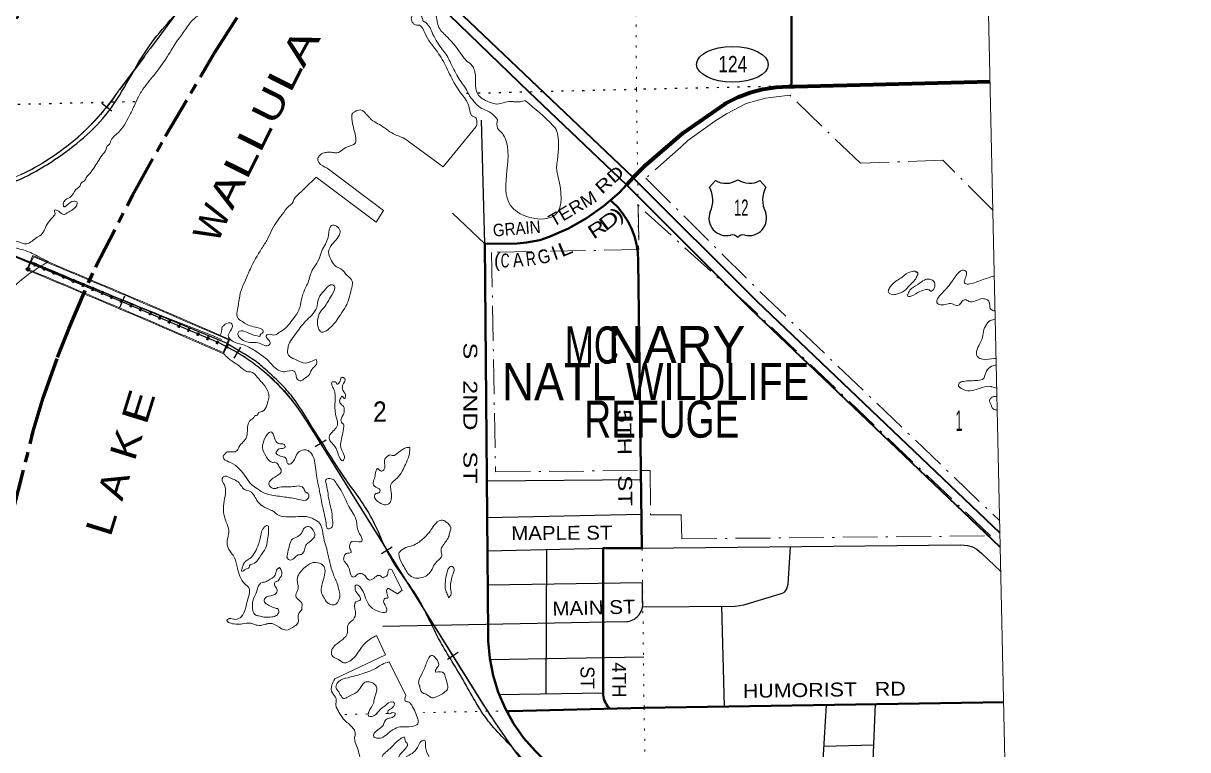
# Model space of a CAD drawing. Header units: feet. Extents: x 245918 to 509309, y -547785 to -360805.
# Drawn here: x 499267 to 509309, y -471909 to -465644 of the extents above; entities that cross this region are included whole.
import ezdxf
from ezdxf.enums import TextEntityAlignment as Align

# ---------------------------------------------------------------- set-up
doc = ezdxf.new("R2010")
doc.units = ezdxf.units.FT
doc.header["$LTSCALE"] = 60
doc.header["$PDMODE"] = 32
doc.header["$PDSIZE"] = 30
for name, pattern in [('DOT_DASHED', [7.7, 5, -1.2, 0.3, -1.2]), ('DOTTED', [1.5, 0.3, -1.2]), ('LONG_DASH_SHORT_DASH', [9.9, 6, -1.2, 1.5, -1.2]), ('LONG_DASHED', [7.5, 6, -1.5])]:
    doc.linetypes.add(name, pattern=pattern)
for name, color, linetype, lineweight in [('11', 7, 'LONG_DASH_SHORT_DASH', 60), ('16', 7, 'Continuous', 25), ('17', 7, 'Continuous', 25), ('20', 7, 'Continuous', 35), ('23', 7, 'Continuous', 70), ('26', 7, 'Continuous', 40), ('27', 7, 'Continuous', 13), ('29', 7, 'Continuous', 25), ('34', 7, 'Continuous', 25), ('39', 7, 'Continuous', 13), ('4', 7, 'Continuous', 13), ('44', 7, 'DOT_DASHED', 13), ('6', 7, 'DOTTED', 25), ('63', 7, 'Continuous', 25), ('7', 7, 'DOTTED', 13)]:
    doc.layers.add(name, color=color, linetype=linetype, lineweight=lineweight)
doc.layers.add('30', color=7, linetype='Continuous')
doc.layers.add('41', color=7, linetype='Continuous')

msp = doc.modelspace()

# ---------------------------------------------------------------- linework, layer by layer
at = {"layer": '11'}
msp.add_lwpolyline([(499181.09, -469848.45), (499353.09, -469161.1), (499437.73, -468873.11), (499562.78, -468524.28), (499659.27, -468279.43), (499889.39, -467746.49), (500210, -467128.5), (500494.78, -466618.29), (500916.97, -465897.84), (501117.31, -465584.25)], dxfattribs=at)
at = {"layer": '16'}
for p, q in [((505185.06, -467058.56), (505236.37, -466999.8)), ((505428.13, -466993.83), (505427.85, -466994.03)), ((505620.22, -466999.71), (505671.61, -467058.56))]:
    msp.add_line(p, q, dxfattribs=at)
for centre, radius, start, end in [((505327.45, -466842.14), 182.07, 239.97227, 303.45418), ((505529.23, -466842.64), 181.52, 236.33975, 300.08743), ((505529.22, -466842.14), 182.07, 236.54582, 236.59441), ((504992.08, -467169.19), 222.05, 332.97043, 29.75871), ((505864.58, -467169.19), 222.05, 150.24129, 207.02957), ((505331.27, -467324.09), 151.42, 159.09177, 283.81923), ((505525.39, -467324.09), 151.42, 256.18077, 20.90823)]:
    msp.add_arc(centre, radius, start, end, dxfattribs=at)
for centre, major_axis, start_param, end_param in [((505386.61, -467522.91), (-19.56, 51.67), 4.95877769, 6.28318531), ((505470.06, -467522.91), (19.56, 51.67), 0, 1.32637542)]:
    msp.add_ellipse(centre, major_axis=major_axis, ratio=0.929097, start_param=start_param, end_param=end_param, dxfattribs=at)
at = {"layer": '17'}
msp.add_ellipse((505382.71, -465997.91), major_axis=(-309.24, 1), ratio=0.500121, dxfattribs=at)
at = {"layer": '20'}
msp.add_line((507689.98, -470041.23), (505594.7, -468044.91), dxfattribs=at)
for points in [[(504525.62, -466974.53), (502823.51, -465352.82), (502455.64, -465017.99), (501044.48, -463669.86), (497985.18, -460747.22)], [(504467.99, -467037.03), (503628.76, -466237.44), (502771.9, -465407.24), (500997.07, -463716.25)], [(507692.62, -470161.2), (505534.56, -468104.98), (504467.99, -467037.03)], [(505594.7, -468044.91), (504527.34, -466976.17), (504525.62, -466974.53)]]:
    msp.add_lwpolyline(points, dxfattribs=at)
at = {"layer": '23'}
msp.add_line((504467.99, -467037.03), (504525.62, -466974.53), dxfattribs=at)
for points in [[(504525.62, -466974.53), (504626.69, -466874.17), (504957.05, -466589.51), (505315.35, -466340.94), (505326.49, -466334.45), (505428.45, -466282.75), (505535.27, -466242), (505645.76, -466212.63), (505758.71, -466194.98), (505866.54, -466189.55), (505872.89, -466189.23)], [(505872.89, -466189.23), (505916.54, -466188.2), (507604.27, -466147.37)]]:
    msp.add_lwpolyline(points, dxfattribs=at)
at = {"layer": '26'}
for points in [[(505872.89, -466189.23), (505891.48, -466166.87), (505885.47, -463823.85), (505891.8, -463748.78), (505905.95, -463674.78), (505927.75, -463602.66), (505956.97, -463533.22), (505993.29, -463467.21), (506036.31, -463405.37), (506085.56, -463348.35), (506140.49, -463296.8), (506200.52, -463251.27), (506203.7, -463249.13), (507522.42, -462429)], [(503435.97, -471576.77), (503421.78, -471551.19), (503362.92, -471412.61), (503318.88, -471268.65), (503290.12, -471120.87), (503276.96, -470970.89), (503276.14, -470906.9), (503247.15, -467545.2), (503526.26, -467542.24), (503605.35, -467534.74), (503720.67, -467513.47), (503802.06, -467485.62), (503967.67, -467414.24), (504124.9, -467325.94), (504272.05, -467221.69), (504407.49, -467102.63), (504467.99, -467037.03)], [(504601.96, -470170.01), (504569.96, -467691.37), (504566.57, -467619.99), (504555.73, -467549.35), (504537.57, -467480.23), (504512.29, -467413.4), (504480.16, -467349.57), (504441.53, -467289.44), (504396.82, -467233.69), (504346.54, -467182.91), (504332.42, -467170.43)], [(504266.84, -470808.4), (504266.86, -470172.05), (504601.96, -470170.01)], [(504324.99, -471553.14), (504317.54, -471546.04), (504305.79, -471532.8), (504295.49, -471518.4), (504286.74, -471503), (504279.66, -471486.78), (504274.31, -471469.9), (504270.75, -471452.55), (504269.03, -471434.93), (504269.15, -471417.23), (504266.93, -470832.32), (504266.84, -470809.54)], [(503435.97, -471576.77), (503459.06, -471576.19), (504620.74, -471546.91), (507722.09, -471499.96)], [(507823.39, -476102.15), (503679.97, -471919.76), (503581.17, -471806.15), (503494.8, -471682.85), (503435.97, -471576.77)]]:
    msp.add_lwpolyline(points, dxfattribs=at)
at = {"layer": '29'}
for p, q in [((503264.79, -469590.69), (504594.33, -469578.65)), ((503267.5, -469905.35), (504598.2, -469878.94)), ((503269.99, -470193.48), (504266.86, -470172.05)), ((503777.14, -471426.47), (503781.15, -470182.49)), ((503272.53, -470487.72), (504605.8, -470466.84)), ((505289.67, -470672.43), (505311.35, -471536.46)), ((502367.12, -470843.27), (504291.84, -470807.75)), ((503291.07, -471131.68), (504618.07, -471107.16)), ((503368.84, -471431.97), (504264.05, -471419.91)), ((506170.12, -471877.98), (506598.74, -471866.46))]:
    msp.add_line(p, q, dxfattribs=at)
for points in [[(502969.51, -467280.92), (503247.15, -467545.2), (503219.58, -466480.3)], [(504601.96, -470170.01), (507349.2, -470142.21), (507409.26, -470149.39), (507453.32, -470160.41), (507490.04, -470180.61), (507532.4, -470215.69), (507697.28, -470372.89)], [(504614.89, -470676.8), (505404.95, -470671.68), (505481.65, -470660.54), (505813.7, -470559.63), (505834.7, -470546.84), (505850.93, -470522.48), (505863.56, -470480.37), (505881.99, -470160)], [(504266.84, -470809.54), (504266.84, -470808.4), (504291.84, -470807.75), (504468.55, -470803.15), (504479.34, -470802.2), (504494.61, -470799.47), (504509.51, -470795.15), (504523.88, -470789.31), (504537.56, -470781.99), (504550.4, -470773.29), (504562.26, -470763.29), (504573.01, -470752.1), (504582.54, -470739.85), (504590.73, -470726.68), (504597.49, -470712.72), (504602.76, -470698.13), (504606.48, -470683.06), (504608.61, -470667.7), (504609.11, -470652.19), (504607.99, -470636.72), (504605.8, -470466.84)], [(506192.19, -471523.12), (506156.55, -472096.26), (506137.03, -472147.76), (506107, -472189.53), (504980.07, -473232.09)], [(506613.27, -471516.75), (506584.38, -472211.89), (506573.27, -472257.39), (506558.05, -472298), (506546.89, -472324.39), (506518.23, -472361.6), (506361.98, -472538.52)]]:
    msp.add_lwpolyline(points, dxfattribs=at)
at = {"layer": '34', "lineweight": 13}
for p, q in [((499297.14, -467769.93), (499349.3, -467647.57)), ((499307.55, -467765.89), (499353.87, -467657.23)), ((501036.99, -468374.6), (500990.7, -468483.22)), ((500994.85, -468493.88), (501047.72, -468369.84))]:
    msp.add_line(p, q, dxfattribs=at)
at = {"layer": '34'}
for p, q in [((500100.62, -468096.09), (500143.8, -467994.26)), ((501085.48, -468533.44), (501141.98, -468438.34)), ((501783.8, -469295.32), (501877.69, -469236.84)), ((502355.65, -470218.32), (502449.53, -470159.84)), ((502924.74, -471127.05), (503018.63, -471068.57))]:
    msp.add_line(p, q, dxfattribs=at)
at = {"layer": '34', "lineweight": 13}
for points in [[(505826.98, -459684.88), (505658.47, -459848.95), (502245.39, -463435.86), (501972.95, -463755.05), (501745.99, -464025.07), (501483.98, -464364.21), (501119.74, -464848.22), (500085.64, -466228.86)], [(493950.8, -465457.51), (496480.16, -466517.22), (500102.15, -468038.63), (500854.73, -468357.68)], [(501663.64, -469006.98), (501743.68, -469129.71), (503224.09, -471506.45)]]:
    msp.add_lwpolyline(points, dxfattribs=at)
at = {"layer": '34'}
for points in [[(501034.58, -468409.52), (499226.5, -467665.43), (494522.35, -465693.83)], [(496480.58, -466516.21), (500102.57, -468037.62), (500855.14, -468356.67), (500875.11, -468364.69), (500903.28, -468376.36), (500931.12, -468388.47), (500958.72, -468401.16), (500985.98, -468414.29), (501013.14, -468427.89), (501040.11, -468441.84), (501066.71, -468456.46), (501093.11, -468471.42), (501119.26, -468486.97), (501145.23, -468502.85), (501170.72, -468519.26), (501196.01, -468536.01), (501220.97, -468553.21), (501245.69, -468570.97), (501269.98, -468589.03), (501294.16, -468607.57), (501317.78, -468626.49), (501341.29, -468645.9), (501364.24, -468665.71), (501386.99, -468685.84), (501409.31, -468706.27), (501431.38, -468727.28), (501452.88, -468748.68), (501474.09, -468770.26), (501495.06, -468792.44), (501515.5, -468814.75), (501535.61, -468837.51), (501555.23, -468860.79), (501574.47, -468884.12), (501593.37, -468907.9), (501611.79, -468932.21), (501629.82, -468956.55), (501647.43, -468981.2), (501664.55, -469006.38), (501744.6, -469129.12), (503225.01, -471505.86), (503337.2, -471676.76), (503452.68, -471844.14), (503571.1, -472009.62)]]:
    msp.add_lwpolyline(points, dxfattribs=at)
at = {"layer": '34', "lineweight": 13}
for centre, radius, start, end in [((498360.94, -465069.39), 2078.21, 254.90109, 326.0882), ((455414.96, -573080.49), 114221.36, 66.45236, 67.37785), ((455414.96, -573080.49), 114213.36, 66.45647, 67.37432), ((455416.69, -573085.68), 114091.36, 66.45385, 67.3802), ((455416.69, -573085.68), 114099.36, 66.45783, 67.37661), ((500220.4, -469976.47), 1738.64, 33.89107, 68.60195), ((513027.39, -465150.88), 11683.23, 212.95573, 216.301)]:
    msp.add_arc(centre, radius, start, end, dxfattribs=at)
at = {"layer": '34', "linetype": 'DOTTED', "lineweight": 100}
msp.add_arc((455413.23, -573085.68), 114158.59, 66.44639, 67.3802, dxfattribs=at)
at = {"layer": '34', "lineweight": 13}
msp.add_ellipse((520930.1, -417145.18), major_axis=(10522.93, 53956.87), ratio=1, start_param=2.93048509, end_param=2.96277131, dxfattribs=at)
at = {"layer": '34'}
for points in [[(497832.19, -467100.07), (498102.7, -467176.09), (498409.7, -467176.09), (498596.37, -467165.25), (498945.9, -467089.24), (499162.96, -467020.4), (499537.21, -466820.1), (500002.84, -466403.6), (500354.86, -465837.83), (500722.26, -465404.64), (501081.97, -464905.16), (502061.36, -463691.08), (502803.94, -462878.94), (503651.17, -462007.26), (504639.67, -460981.94), (505319.35, -460309.91), (505751.05, -459865.09), (506069.71, -459552.01), (506426.17, -459301.42), (506889.04, -459041.49), (507432.65, -458691.75)], [(507838.91, -476523.09), (507637.09, -476361.2), (507355.32, -476138.55), (507041.73, -475859.51), (506727.98, -475612.58), (506442.39, -475351.79), (506114.86, -475050.57), (505817.35, -474765.61), (505555.79, -474515), (505041.31, -473889.4), (504778.17, -473552.48), (504528.83, -473263.82), (504293.61, -472959.19), (503998.35, -472626.07), (503779.21, -472315.52), (503548.26, -471962.76), (503276.91, -471661.9), (503060, -471307.22), (502849.12, -470950.56), (502652.41, -470571.92), (502439.29, -470259.4), (502262.56, -469894.94), (502037.51, -469562.27), (501858.34, -469284.09), (501722.98, -469070.44), (501603.52, -468887.01), (501499.79, -468765.89), (501354.02, -468628.45), (501252.1, -468545.49), (501146.08, -468480.56), (501030.18, -468412.34)]]:
    msp.add_spline(points, degree=3, dxfattribs=at)
msp.add_point((499307.55, -467765.89), dxfattribs=at)
at = {"layer": '39'}
for p, q in [((502824.23, -465562.26), (502838.66, -465644.14)), ((501793.5, -466972.66), (501610.82, -467146.89)), ((502421.92, -471151.39), (502566.75, -471440.88))]:
    msp.add_line(p, q, dxfattribs=at)
for points in [[(503178.62, -466516.1), (503172.96, -466534.27), (502886.92, -466882.92), (502585.7, -466660.16)], [(501888.21, -466892.55), (502372.73, -467258.15), (502310.53, -467359.67), (501793.5, -466972.66)], [(502445.32, -470358.02), (502534.98, -470532.79), (502493.45, -470563.69), (502412.31, -470517.15)], [(502314.01, -470924.36), (502389.44, -471091.3), (501954.23, -471298.47)]]:
    msp.add_lwpolyline(points, dxfattribs=at)
for points in [[(498623.4, -467336), (498621.12, -467322), (498633.04, -467315.75), (498711.31, -467318.22), (498826.19, -467346.05), (498860.55, -467359.41), (498950.61, -467349.61), (499026.84, -467350.12), (499051.65, -467387.74), (499075.95, -467399.3), (499120.1, -467400.44), (499126.35, -467412.35), (499116.72, -467432.6), (499093.17, -467459.14), (499095.72, -467487.18), (499136.4, -467516.47), (499142.5, -467520.36), (499226.9, -467528.73), (499257.22, -467540.17), (499297.44, -467545.39), (499386.6, -467489.47), (499410.43, -467476.97), (499472.67, -467377.44), (499531.41, -467304.07), (499541.08, -467285.82), (499536.64, -467263.84), (499536.52, -467257.82), (499558.58, -467257.4), (499609.37, -467290.5), (499623.44, -467292.23), (499641.29, -467281.84), (499651.2, -467275.63), (499724.33, -467220.03), (499730.11, -467207.88), (499731.77, -467189.79), (499703.46, -467178.31), (499636.07, -467219.76), (499618.14, -467226.13), (499614.01, -467220.19), (499642.88, -467157.44), (499668.74, -467146.9), (499721.55, -467077.66), (499757.01, -467044.85), (499764.64, -467024.65), (499794.28, -467002), (499815.67, -466967.47), (499827.43, -466953.2), (499876.41, -466894.06), (499946.45, -466782.35), (499981.52, -466729.5), (499989.06, -466705.28), (500012.73, -466684.75), (500020.36, -466664.54), (500087, -466584.99), (500180.54, -466444.73), (500222.97, -466357.63), (500259.53, -466278.68), (500313.99, -466191.34), (500421.68, -466056.83), (500532.79, -465892.14), (500538.62, -465882), (500662.13, -465701.16), (500739.8, -465605.22), (500814.78, -465541.55), (500863.38, -465462.35), (500881.07, -465443.95), (500904.15, -465393.35), (500927.78, -465370.82), (500956.36, -465294.02), (500991.4, -465239.17), (501118.89, -465067.02), (501203.14, -464969.46), (501371.66, -464734.43), (501424.87, -464645.74), (501482.52, -464561.48), (501526.87, -464499.4), (501580.08, -464450.62), (501717.27, -464262.44)], [(503355.11, -466474.98), (503325.55, -466438.98), (503268.62, -466399.98), (503205.84, -466369.12), (503167.04, -466333.77), (503115.62, -466268.59), (503088.57, -466218.97), (503014.16, -466106.09), (502947.42, -465975), (502920.33, -465923.38), (502870.88, -465856.14), (502792.06, -465723.29), (502728.1, -465632.27), (502713.88, -465622.52), (502711.67, -465612.53), (502701.06, -465582.65), (502670.51, -465559.18), (502636.31, -465553.83), (502628.49, -465564.02), (502613.23, -465604.44), (502628.05, -465644.27), (502650.38, -465657.87), (502682.53, -465661.25), (502732.07, -465732.5), (502827.12, -465875.06), (502907.94, -466007.88), (502981.02, -466154.89), (503065.68, -466279.6), (503071.86, -466287.5), (503092.53, -466319.19), (503118.12, -466396.92), (503141.16, -466446.62), (503167.42, -466456.14), (503177.96, -466482), (503178.62, -466516.1)], [(502838.66, -465644.14), (502851.39, -465679.99), (502925.26, -465764.8), (503052.7, -465922.78), (503081.52, -465960.33), (503128.41, -465999.53), (503153.22, -466037.15), (503161.79, -466065.07), (503168.11, -466183.3), (503185.56, -466255.17), (503226.45, -466294.49), (503262.93, -466313.83), (503305.38, -466331.05), (503367.74, -466339.85), (503441.57, -466320.35), (503491.7, -466319.37), (503503.77, -466321.14), (503597.84, -466311.26)], [(503597.89, -466313.26), (503836.74, -466527.22), (503861.43, -466558.84), (503874.2, -466596.7), (503869.23, -466855.57), (503865.88, -466889.74), (503881.72, -466981.7), (503857.71, -467293.11), (503493.7, -467244.11), (503421.62, -466633.68), (503398.81, -466596.02), (503357.77, -466548.68), (503355.11, -466474.85)], [(502585.7, -466660.16), (502526.85, -466625.21), (502476.34, -466606.15), (502352.42, -466526.34), (502297.67, -466495.32), (502240.54, -466446.29), (502173.28, -466391.45), (502125.43, -466406.43), (502105.65, -466420.86), (502100.58, -466469.11), (502107.49, -466515.11), (502133.87, -466632.95), (502130.68, -466675.14), (502047.21, -466714.9), (501993.82, -466754.06), (501951.83, -466760.91), (501913.62, -466755.64), (501899.58, -466755.92), (501861.57, -466760.68), (501819.97, -466787.58), (501806.53, -466817.94), (501817.1, -466845.81), (501888.21, -466892.55)], [(503356.35, -466476.46), (503356.36, -466476.49), (503356.33, -466476.46)], [(501610.74, -467147.69), (501593.02, -467183.22), (501586.16, -467198.11), (501571.47, -467209.72), (501512.57, -467275.08), (501411.22, -467425.52), (501372.68, -467506.52), (501322.12, -467587.76), (501225.23, -467762.18), (501177.27, -467873.46), (501140.89, -467962.45), (501133.58, -467998.69), (501113.76, -468113.43), (501113.01, -468177.64), (501131.52, -468201.34), (501151.81, -468212.98), (501161.99, -468220.8), (501269.16, -468264.83), (501336.03, -468299.63), (501330.32, -468315.79), (501310.59, -468332.22), (501310.74, -468340.24), (501284.68, -468340.76), (501191.78, -468308.48), (501131.44, -468299.64), (501117.79, -468319.97), (501128.4, -468349.85), (501177.23, -468385), (501235.65, -468397.89), (501289.83, -468398.83), (501350.49, -468423.72), (501358.54, -468425.56), (501382.57, -468423.08), (501396.05, -468394.73), (501365.15, -468353.21), (501362.87, -468339.22), (501374.67, -468326.95), (501428.96, -468333.91), (501468.71, -468315.07), (501504.37, -468292.3), (501596.65, -468190.18), (501643.36, -468117.05), (501656.56, -468074.66), (501678.79, -467979.94), (501709.5, -467909.12), (501717.2, -467892.92), (501755.15, -467781.84), (501774.53, -467747.35), (501817.28, -467676.3), (501841.97, -467605.61), (501895.91, -467492.21), (501912.24, -467403.62), (501924, -467389.34), (501999.08, -467434.01), (501997.51, -467456.1), (501917.45, -467568.02), (501900.35, -467616.49), (501925.9, -467692.22), (501960.92, -467739.68), (501989.27, -467753.16), (502042.33, -467800.26), (502046.46, -467806.19), (502079.14, -467835.64), (502106.06, -467879.24), (502102.64, -467909.4), (502070.94, -468032.4), (502049.87, -468082.96), (502001.19, -468158.14), (501958.29, -468221.18), (501893.38, -468286.64), (501867.63, -468303.2), (501837.63, -468307.8), (501817.11, -468284.13), (501804.34, -468246.28), (501807.25, -468190.05), (501841.9, -468115.14), (501851.72, -468104.92), (501916, -468007.36), (501952.58, -467928.4), (501950.22, -467910.39), (501933.94, -467898.68), (501874.5, -467935.96), (501825.5, -467995.1), (501812.02, -468023.46), (501797.39, -468095.96), (501754.53, -468161), (501701.41, -468214.19), (501613.34, -468326.26), (501572.34, -468383.24), (501555, -468419.69), (501547.76, -468459.95), (501545.95, -468470.02), (501562.9, -468515.82), (501625.72, -468548.69), (501700.45, -468575.3), (501746.33, -468562.36), (501792.09, -468543.4)], [(499485.16, -467698.76), (499403.97, -467659.64), (499282.54, -467603.86), (499163.49, -467568.09), (499155.4, -467564.24)], [(497844.24, -471159.68), (497852.01, -471172.67), (497892.54, -471193.93), (497891.47, -471242.1), (497910.77, -471305.91), (497935.38, -471333.51), (497977.76, -471346.71), (497997.69, -471340.31), (498027.29, -471315.65), (498080.8, -471282.49), (498147.25, -471192.92), (498201.86, -471113.61), (498265.24, -470969.94), (498295.83, -470893.11), (498377.25, -470749.08), (498385.04, -470736.88), (498475.04, -470518.47), (498542.86, -470396.77), (498571.36, -470315.96), (498605.93, -470134.75), (498606.56, -470064.53), (498596.34, -470054.69), (498578.29, -470055.05), (498570.51, -470067.25), (498541.03, -470097.91), (498453.55, -470137.75), (498425.55, -470142.31), (498387.18, -470129.03), (498348.27, -470087.66), (498301.01, -470030.43), (498292.44, -470002.52), (498297.72, -469964.29), (498299.61, -469958.24), (498316.94, -469921.79), (498373.95, -469862.49), (498441.3, -469819.04), (498475.39, -469818.36), (498507.66, -469827.76), (498570.87, -469880.67), (498593.95, -469932.38), (498584.94, -469984.71), (498601.1, -469990.41), (498624.33, -469947.82), (498651.23, -469887.12), (498663.42, -469792.6), (498669.01, -469770.42), (498677.55, -469591.71), (498700.75, -469444.81), (498690.57, -469437), (498684.63, -469441.12), (498672.72, -469447.38), (498627.27, -469584.68), (498617.82, -469614.96), (498605.64, -469607.17), (498602.81, -469565.1), (498627.54, -469496.41), (498625.62, -469398.15), (498612.76, -469356.28), (498591.86, -469312.56), (498527.15, -469285.75), (498519.05, -469281.9), (498488.62, -469264.44), (498488.23, -469244.39), (498501.95, -469228.07), (498551.99, -469223.07), (498603.54, -469191.97), (498619.14, -469169.59), (498643.05, -469161.1), (498649.76, -469197.08), (498636.09, -469215.4), (498620.16, -469221.73), (498602.66, -469250.16), (498605.26, -469280.2), (498637.02, -469263.53), (498654.84, -469251.14), (498671.38, -469276.89), (498672.52, -469335.05), (498692.61, -469336.65), (498698.59, -469334.53), (498743.89, -469291.51), (498784.7, -469224.51), (498862.38, -469094.59), (498887.12, -469025.9), (498969.76, -468841.73), (499013.95, -468742.56), (499041.83, -468629.67), (499043.17, -468595.54), (499054.35, -468551.19), (499068.9, -468372.36), (499090.88, -468265.61), (499077.52, -468197.68), (499077.36, -468189.65), (499058.25, -468135.86), (499092.98, -468064.97), (499112.01, -468012.44), (499139.25, -467969.78), (499484.52, -467698.42)], [(506970.25, -467783.57), (506920.17, -467786.56), (506844.88, -467834.18), (506759.83, -467896.03), (506738.36, -467926.55), (506726.92, -467956.86), (506741.34, -467976.64), (506781.6, -467983.88), (506813.53, -467975.22), (506855.31, -467958.35), (506912.41, -467903.07), (506976.98, -467819.55), (506978.47, -467793.44), (506972.41, -467791.56), (506962.31, -467787.74)], [(507641.23, -467822.03), (507521.38, -467863.01), (507417.68, -467893.14), (507395.58, -467891.56), (507383.35, -467881.77), (507383.08, -467867.74), (507395.47, -467783.24), (507379.24, -467773.53), (507329.59, -467798.58), (507270.95, -467877.97), (507182.69, -467980), (507157.2, -468010.59), (507146, -468052.94), (507178.47, -468072.36), (507276.56, -468062.41), (507316.97, -468077.66), (507322.98, -468077.54), (507340.91, -468071.17), (507364.39, -468040.62), (507390.22, -468028.08), (507422.61, -468043.49), (507540.48, -468019.11), (507574.72, -468026.46), (507597.17, -468046.08), (507606.32, -468104.07), (507636.78, -468123.53), (507647.7, -468126.88)], [(506892, -467987.72), (506913.27, -467947.18), (506980.46, -467895.71), (507039.9, -467858.43), (507073.84, -467849.74), (507091.96, -467853.4), (507120.38, -467870.89), (507129.15, -467908.83), (507119.67, -467937.1), (507105.87, -467949.42), (507091.91, -467953.7), (507079.65, -467941.91), (507053.54, -467940.41), (506999.72, -467957.52), (506922.26, -467997.16), (506896.2, -467997.67), (506889.91, -467983.75)], [(501792.09, -468543.4), (501798.45, -468561.34), (501779.27, -468605.84), (501763.46, -468618.19), (501734.44, -468672.92), (501681.14, -468716.1), (501669.3, -468726.37), (501633.02, -468717.05), (501609.67, -468651.31), (501603.53, -468645.41), (501521.37, -468649.03), (501479.1, -468641.84), (501379.1, -468553.55), (501275.27, -468475.35), (501173.92, -468421.17), (501093.21, -468396.69), (501050.16, -468368.23), (501036.18, -468351.67), (501062.87, -468280.93), (501070.35, -468252.7), (501066.02, -468236.73), (501051.83, -468229), (500996.08, -468250.15), (500980.43, -468270.52), (500971.42, -468322.85), (500960.83, -468331.67)], [(507649.56, -468196.95), (507606.35, -468208.38), (507565.14, -468255.34), (507551.69, -468285.69), (507538.95, -468352.14), (507508.28, -468424.96), (507487.51, -468491.56), (507498.12, -468521.45), (507538.61, -468540.71), (507642.84, -468536.65), (507656.81, -468536.1)], [(500995.48, -468495.55), (501064.23, -468555.73), (501125.2, -468596.66), (501204.45, -468649.26), (501232.61, -468652.72), (501251.31, -468660.64), (501297.88, -468711.63), (501335.57, -468753.76), (501380.57, -468834.36), (501385.36, -468874.39), (501377.82, -468898.6), (501376, -468908.67), (501366.57, -468938.94), (501327.49, -468991.88), (501291.71, -469008.63), (501289.9, -469018.69), (501262.07, -469031.27), (501254.32, -469045.46), (501230.62, -469063.98), (501201.79, -469128.75), (501198.64, -469172.94), (501193.37, -469211.16), (501126.89, -469298.72), (501103.53, -469335.3), (501009.61, -469353.19), (501005.75, -469361.29), (500993.88, -469369.55), (500990.19, -469385.67), (500996.48, -469399.59), (501053.28, -469432.57), (501188.16, -469560.31), (501237.57, -469625.53), (501286.36, -469658.68), (501353.35, -469699.48), (501395.69, -469710.68), (501522.43, -469730.26), (501637.15, -469750.07), (501719.36, -469748.44), (501728.63, -469710.15), (501712.24, -469692.42), (501706.19, -469690.53), (501685.47, -469656.84), (501652.96, -469635.41), (501592.88, -469640.61), (501460.68, -469649.23), (501430.76, -469657.84), (501410.55, -469650.21), (501386.02, -469626.63), (501391.45, -469596.42), (501491.91, -469502.18), (501477.28, -469472.37), (501454.56, -469438.71), (501442.37, -469430.93), (501416.31, -469431.44), (501369.44, -469394.26), (501361.15, -469380.38), (501329.51, -469300.76), (501334.86, -469266.55), (501371.47, -469189.6), (501403.16, -469168.91), (501425.71, -469194.55), (501444.82, -469248.33), (501479.38, -469271.73), (501505.44, -469271.22), (501523.76, -469284.9), (501522.11, -469302.98), (501476.19, -469313.92), (501452.6, -469338.45)], [(507658.09, -468592.61), (507618.02, -468601.33), (507574.73, -468644.31), (507561.24, -468672.67), (507549.88, -468706.99), (507498.06, -468724.06), (507433.94, -468727.32), (507373.87, -468732.51), (507338.09, -468749.26), (507332.54, -468773.45), (507344.81, -468785.25), (507395.44, -468810.33), (507465.61, -468808.95), (507537.37, -468785.47), (507613.44, -468777.95), (507619.49, -468779.84), (507662.37, -468790.61)], [(501944.3, -468737), (501964.47, -468742.62), (501970.76, -468756.54), (501986.72, -468752.21), (502015.74, -468697.47), (502040.03, -468709.04), (502021.12, -468767.58), (502023.95, -468809.65), (502045.09, -468865.41), (502037.34, -468879.6), (502012.89, -468860.02), (502009.04, -468868.12), (501999.33, -468884.36), (501997.95, -468916.48), (502028.69, -468949.98), (502033.6, -468996.02), (502031.79, -469006.09), (502006.86, -469064.75), (502011.3, -469086.73), (502027.66, -469102.45), (502030.02, -469120.46), (502004.73, -469263.39), (502003.03, -469279.48), (502034.96, -469373.13), (502037.31, -469391.13), (502023.78, -469417.48), (501982.55, -469360.12), (501957.27, -469298.42), (501930.59, -469266.86), (501907.86, -469233.2), (501905.42, -469211.18), (501914.97, -469186.92), (501940.54, -469160.35), (501948.4, -469152.16), (501975.65, -469109.5), (501966.3, -469041.48), (501954.15, -468933.39), (501954.12, -468829.08), (501945.59, -468803.17), (501928.81, -468765.39), (501930.27, -468737.27), (501944.3, -468737)], [(507664.01, -468862.33), (507623.22, -468868.04), (507599.75, -468898.59), (507608.23, -468922.49), (507631.23, -468970.19), (507666.56, -468979.18)], [(501452.6, -469338.45), (501446.67, -469342.58), (501473.31, -469372.15), (501519.74, -469387.28), (501534.05, -469401.05), (501538.41, -469419.01), (501540.62, -469429), (501555, -469446.77), (501592.71, -469425.96), (501635.33, -469348.9), (501661.04, -469330.34), (501713.09, -469325.3), (501749.73, -469352.66), (501788.61, -469494.33), (501822.28, -469678.21), (501849.08, -469818.11), (501877.89, -469957.96), (501894.83, -470003.77), (501922.75, -469995.19), (501930.97, -469902.75), (501930.81, -469894.73), (501904.05, -469756.85), (501875, -469604.96), (501872.65, -469586.95), (501882.48, -469576.73), (501938.66, -469577.63), (501969.52, -469617.14), (502008.75, -469674.55), (502075.61, -469811.64), (502140.23, -469936.75), (502160.23, -470036.65), (502185.11, -470078.3), (502187.75, -470110.34), (502111.56, -470111.83), (502091.67, -470120.26), (502089.78, -470126.31), (502080.38, -470158.59), (502093.39, -470208.48), (502075.43, -470212.84), (502051.44, -470217.33), (502033.9, -470243.76), (502030.44, -470271.9), (502061.35, -470313.42), (502115.59, -470420.68), (502141.33, -470404.13), (502155.14, -470391.81), (502171.14, -470389.5), (502209.51, -470402.79), (502246.42, -470444.18), (502254.48, -470446.03), (502341.99, -470408.2), (502370.42, -470425.69), (502386.3, -470417.36), (502400.26, -470413.07), (502419.17, -470354.52), (502447.32, -470357.98)], [(502601.27, -469305.81), (502592.61, -469376.19), (502561.95, -469449.02), (502535.01, -469507.72), (502490.04, -469566.78), (502450.6, -469601.66), (502436.99, -469623.98), (502437.89, -469670.11), (502441.19, -469736.24), (502429.94, -469776.58), (502406.24, -469795.11), (502360, -469789.99), (502325.49, -469768.61), (502294.48, -469721.07), (502306.12, -469700.79), (502332.06, -469694.26), (502343.77, -469677.97), (502343.67, -469671.96), (502294.83, -469636.82), (502285.99, -469594.86), (502295.55, -469570.6), (502304.6, -469520.28), (502323.94, -469483.78), (502340.3, -469499.51), (502352.48, -469507.3), (502376.34, -469496.8), (502382.76, -469414.43), (502408.11, -469377.82), (502433.99, -469367.28), (502460.17, -469372.78), (502485.96, -469358.23), (502491.9, -469354.1), (502551.27, -469312.82), (502579.14, -469302.23), (502597.22, -469303.88), (502603.28, -469305.77)], [(501023.67, -470791.22), (501043.48, -470778.8), (501095.77, -470785.79), (501147.43, -470760.7), (501202.68, -470611.17), (501219.24, -470534.62), (501212.78, -470512.67), (501178.03, -470479.26), (501134.6, -470411.91), (501113.18, -470342.13), (501089.39, -470254.32), (501060.47, -470210.77), (501027.25, -470153.24), (501029.89, -470082.98), (501038.7, -470020.62), (501017.2, -469946.83), (501012.95, -469934.87), (500997.86, -469881.01), (500995.98, -469784.75), (501000.9, -469626.18), (500981.92, -469578.41), (500997.45, -469552.03), (501025.56, -469553.48), (501074.11, -469574.6), (501118.73, -469599.8), (501186.31, -469670.67), (501212.49, -469676.18), (501282.3, -469759.06), (501333.45, -469810.21), (501408.34, -469844.84), (501416.44, -469848.69), (501455.15, -469880.03), (501533.78, -469900.55), (501668.12, -469897.9), (501748.56, -469908.35), (501785.04, -469927.7), (501811.45, -469945.23), (501842.51, -469994.76), (501851.59, -470048.75), (501888.57, -470196.47), (501938.48, -470390.06), (501978.53, -470489.58), (501993.83, -470553.47), (501998.26, -470575.45), (501981.24, -470627.94), (501951.75, -470658.6), (501945.74, -470658.72), (501917.62, -470657.27), (501870.73, -470618.07), (501856.14, -470590.28), (501841.6, -470564.48), (501838.57, -470512.39), (501855.22, -470439.84), (501869.8, -470365.34), (501865.29, -470339.35), (501848.77, -470315.6), (501790.2, -470294.69), (501758.16, -470297.33), (501720.45, -470318.13), (501643.75, -470395.87), (501630.38, -470430.23), (501630.97, -470460.31), (501633.17, -470470.29), (501636.23, -470524.4), (501617.16, -470574.92), (501621.56, -470594.9), (501672.86, -470654.06), (501669.4, -470682.22), (501667.75, -470700.31), (501642.31, -470732.9), (501637.87, -470813.23), (501606.37, -470843.94), (501530.81, -470877.52), (501494.48, -470866.2), (501413.38, -470821.66), (501367.3, -470824.58), (501359.32, -470826.74), (501311.4, -470837.71), (501265.13, -470830.6), (501228.8, -470819.27), (501156.7, -470824.71), (501044.19, -470814.89), (501029.99, -470807.14), (501023.67, -470791.22)], [(502504.69, -470214.43), (502511.45, -470252.41), (502549.06, -470329.9), (502612.9, -470414.9), (502639.2, -470426.42), (502743.15, -470408.33), (502784.43, -470365.39), (502813.45, -470310.66), (502858.67, -470263.63), (502876.16, -470235.2), (502869.36, -470195.21), (502878.72, -470160.92), (502935.18, -470073.56), (502946.43, -470033.21), (502953.75, -469996.97), (502914.63, -469945.58), (502896.35, -469933.9), (502890.3, -469932.01), (502870.21, -469930.41), (502810.88, -469973.7), (502777.7, -470020.49), (502726.67, -470077.66), (502649.61, -470137.36), (502524.31, -470191.97), (502504.69, -470214.43)], [(501380.93, -469981.79), (501381.94, -470033.92), (501373.14, -470096.29), (501364.17, -470150.62), (501321.51, -470225.69), (501290.29, -470270.43), (501246.88, -470307.39), (501219.05, -470319.98), (501219.21, -470328), (501185.59, -470352.73), (501151.86, -470371.45), (501159.01, -470327.18), (501198.09, -470274.25), (501219.88, -470259.78), (501295.69, -470135.92), (501299.5, -470125.81), (501325.53, -470021), (501356.82, -469980.26), (501370.79, -469975.97), (501380.93, -469981.79)], [(501540.64, -470251.46), (501568.28, -470126.54), (501579.8, -470100.24), (501633.39, -470071.09), (501672.71, -470030.2), (501690.13, -469997.76), (501727.98, -469984.99), (501775.04, -470032.21), (501781.56, -470058.15), (501768.12, -470088.5), (501718.78, -470129.6), (501701.16, -470152.01), (501687.99, -470196.4), (501662.47, -470224.99), (501636.49, -470229.51), (501606.89, -470254.17), (501600.99, -470260.3), (501559.07, -470271.15), (501540.64, -470251.46)], [(501476.12, -470336.98), (501496.95, -470376.69), (501489.68, -470414.94), (501472.15, -470441.37), (501466.32, -470451.52), (501440.46, -470462.05), (501435.07, -470494.25), (501453.66, -470521.98), (501448.35, -470558.19), (501436.55, -470570.45), (501364.76, -470591.93), (501345.22, -470618.39), (501347.55, -470634.4), (501382.18, -470661.79), (501450.93, -470690.53), (501458.99, -470692.38), (501469.61, -470722.27), (501452.11, -470750.69), (501410.24, -470763.55), (501342.07, -470764.89), (501297.77, -470755.73), (501271.55, -470748.23), (501243.56, -470650.48), (501252.77, -470608.18), (501285.36, -470531.31), (501290.98, -470511.13), (501326.21, -470466.31), (501358.21, -470461.67), (501378.03, -470449.24), (501439.32, -470403.91), (501450.53, -470361.55), (501454.42, -470355.47), (501476.12, -470336.98)], [(502933.41, -470599.17), (502926.97, -470577.22), (502910.15, -470537.44), (502905.27, -470493.4), (502928.71, -470358.53), (502936.41, -470342.34), (502958.2, -470327.86), (502982.77, -470353.46), (502973.49, -470391.75), (502960.32, -470436.15), (502951.9, -470518.56), (502953.03, -470576.71), (502933.41, -470599.17)], [(502412.31, -470517.15), (502398.68, -470537.47), (502409.99, -470603.45), (502385.93, -470603.92), (502380.08, -470612.06), (502374.45, -470632.23), (502401.81, -470697.9), (502392.3, -470724.15), (502368.24, -470724.63), (502279.3, -470690.28), (502244.52, -470654.85), (502213.03, -470583.25), (502175.49, -470509.77), (502142.98, -470488.35), (502131.04, -470492.6), (502129.19, -470500.65), (502129.77, -470530.73), (502169.04, -470590.14), (502175.53, -470614.08), (502135.82, -470634.93), (502131.41, -470717.25), (502110.73, -470787.88), (502067.48, -470832.85), (502062.76, -470899.15), (502021.79, -470958.12), (501960.54, -471005.47), (501929.24, -471046.21), (501923.77, -471074.4), (501936.38, -471104.24), (501995.19, -471137.18), (502005.38, -471145), (502041.78, -471160.34), (502069.7, -471151.76), (502117.15, -471116.73), (502216.93, -470988.39), (502313.97, -470924.29)], [(502566.75, -471440.88), (502561.67, -471489.12), (502593.99, -471500.52), (502616.55, -471526.15), (502669.03, -471645.47), (502673.58, -471673.47), (502556, -471711.89), (502513.89, -471712.72), (502456.18, -471735.92), (502424.53, -471758.61), (502371.18, -471799.78), (502313.19, -471808.95), (502288.9, -471797.39), (502323.82, -471736.52), (502365.33, -471705.61), (502369.22, -471699.52), (502400.25, -471644.74), (502448.13, -471631.76), (502465.94, -471619.38), (502473.48, -471595.16), (502453.33, -471589.54), (502417.39, -471598.27), (502411.26, -471592.37), (502414.87, -471572.24), (502452.46, -471545.43), (502465.71, -471505.05), (502445.51, -471497.42), (502393.89, -471524.51), (502334.67, -471573.82), (502271.45, -471623.21), (502243.23, -471615.74), (502244.68, -471587.63), (502246.57, -471581.57), (502287.23, -471506.55), (502290.81, -471484.42), (502310.47, -471361.67), (502271.76, -471330.33), (502229.49, -471323.14), (502213.53, -471327.46), (502182.16, -471364.19), (502143, -471413.1), (502067.55, -471452.7), (502037.75, -471467.33), (501980.28, -471400.26), (501963.61, -471368.49), (501969.2, -471346.32), (501998.61, -471311.64), (502040.4, -471294.77), (502048.38, -471292.6), (502188.06, -471255.75), (502319.33, -471199), (502360.96, -471174.11), (502421.92, -471150.59)], [(502821.59, -471241.28), (502893.97, -471249.88), (502906.74, -471287.75), (502928.32, -471365.55), (502924.74, -471387.69), (502912.99, -471401.96), (502821.78, -471455.92), (502789.82, -471462.56), (502759.3, -471441.1), (502694.37, -471402.25), (502685.57, -471362.31), (502677.11, -471340.41), (502682.42, -471304.2), (502718.99, -471225.24), (502759.21, -471128.16), (502788.7, -471097.5), (502800.77, -471099.26), (502823.22, -471118.88), (502848.6, -471186.58), (502842.74, -471194.72), (502823.25, -471223.19), (502821.55, -471239.27)], [(501954.23, -471298.47), (501927.17, -471351.16), (501932.51, -471419.26), (501965.61, -471470.76), (501962.7, -471526.98), (501973.31, -471556.87), (502049.65, -471665.69), (502117.15, -471732.56), (502129.92, -471770.43), (502124.57, -471804.63), (502146.26, -471888.45), (502183.05, -472026.15), (502204, -472071.87), (502263.63, -472146.92), (502286.94, -472210.66), (502315.36, -472228.15), (502345.4, -472225.56), (502355.42, -472225.36), (502399.89, -472242.54), (502444.97, -472291.8), (502475.44, -472311.25), (502506.65, -472368.82), (502541.01, -472382.18), (502654.86, -472357.87), (502704.51, -472332.83), (502709.98, -472304.64), (502695.4, -472276.84), (502675.23, -472271.22), (502643.46, -472287.89), (502609.3, -472284.55), (502578.87, -472267.1), (502574.74, -472261.16), (502539.77, -472215.71), (502495.54, -472210.57), (502457.24, -472201.29), (502406.62, -472176.21), (502402.25, -472158.24), (502407.76, -472132.05), (502423.68, -472125.72), (502429.38, -472109.56), (502424.78, -472079.56), (502440.55, -472065.21), (502440.28, -472051.17), (502424, -472039.45), (502386.06, -472048.23), (502359.8, -472038.71), (502353.43, -472020.79), (502353.31, -472014.77), (502354.89, -471992.67), (502376.04, -471946.12), (502409.58, -471917.37), (502486.32, -471841.65), (502515.93, -471816.99), (502553.76, -471802.2), (502562.48, -471838.14), (502576.82, -471853.91), (502522.41, -471943.24), (502505.39, -471995.74), (502521.65, -472007.45), (502553.54, -471996.79), (502573.04, -471968.32), (502582.95, -471962.1), (502630.52, -471933.09), (502675.49, -471874.03), (502704.75, -471831.33), (502728.77, -471828.85), (502735.45, -471862.82), (502757.26, -471952.65), (502780.1, -471992.33), (502790.6, -472016.2), (502728.09, -472101.67), (502654.29, -472123.19), (502644.69, -472145.44), (502661.43, -472181.22), (502717.66, -472184.13), (502809.45, -472160.25), (502821.44, -472158.01), (502883.48, -472150.77), (502935.89, -472163.79), (502982.75, -472200.97), (503068.83, -472295.56), (503084.99, -472301.27), (503098.79, -472288.96), (503091.99, -472248.97), (503057.52, -472229.59), (503030.19, -472165.94), (503037.6, -472133.69), (503093.42, -472116.55), (503122.9, -472085.88), (503182.74, -472068.66), (503208.84, -472070.14), (503245.87, -472117.56), (503246.07, -472127.59), (503235.22, -472187.99), (503250.22, -472237.84), (503268.78, -472263.55), (503281.28, -472287.37)]]:
    msp.add_spline(points, degree=3, dxfattribs=at)
at = {"layer": '4'}
msp.add_lwpolyline([(252658.03, -364975.08), (284238.76, -364605.82), (315818.96, -364193.12), (347398.55, -363736.98), (378977.49, -363237.41), (410555.7, -362694.39), (442133.15, -362107.94), (473709.75, -361478.06), (505285.47, -360804.74), (509308.75, -543581.54), (477481.62, -544260.21), (445653.59, -544895.11), (413824.71, -545486.24), (381995.06, -546033.57), (350164.67, -546537.12), (318333.63, -546996.89), (286501.99, -547412.88), (254669.8, -547785.08)], close=True, dxfattribs=at)
msp.add_lwpolyline([(252658.03, -364975.08), (284238.76, -364605.82), (315818.96, -364193.12), (347398.55, -363736.98), (378977.49, -363237.41), (410555.7, -362694.39), (442133.15, -362107.94), (473709.75, -361478.06), (505285.47, -360804.74), (509308.75, -543581.54), (477481.62, -544260.21), (445653.59, -544895.11), (413824.71, -545486.24), (381995.06, -546033.57), (350164.67, -546537.12), (318333.63, -546996.89), (286501.99, -547412.88), (254669.8, -547785.08)], close=True, dxfattribs=at)
at = {"layer": '44'}
for points in [[(505876.66, -466264.13), (505666.66, -466290.62), (505502.14, -466334.84), (505332.71, -466425.75), (505229.58, -466489.63), (504998.76, -466654.25), (504939.83, -466708.3), (504636.76, -466979.6)], [(507628.64, -467254.71), (507196.95, -466825.23), (506485.64, -466851.14), (505876.66, -466264.13)], [(504636.76, -466979.6), (505624.92, -467963.8), (507687.94, -469935.7)]]:
    msp.add_lwpolyline(points, dxfattribs=at)
msp.add_lwpolyline([(507608.72, -470065.43), (505537.42, -468092.47), (504569.32, -467213.48), (504576.3, -467596.57), (503305.22, -467619.71), (503339.71, -469513.84), (504590.2, -469500.94), (504672.46, -469500.94), (504676.15, -469883), (504940.35, -469882.91), (504947.49, -470090.61)], close=True, dxfattribs=at)
at = {"layer": '6'}
for p, q in [((504555.79, -466214.77), (503183.8, -466248.32)), ((507604.27, -466147.37), (504555.79, -466214.77)), ((500229.14, -466320.6), (499162.29, -466346.71)), ((503106, -466250.23), (503043.93, -466251.74))]:
    msp.add_line(p, q, dxfattribs=at)
at = {"layer": '63'}
msp.add_line((499943.95, -466331.69), (500030.5, -466400.56), dxfattribs=at)
at = {"layer": '63', "linetype": 'LONG_DASHED'}
msp.add_lwpolyline([(501120.61, -464848.89), (500086.53, -466229.5), (500066.08, -466259.56), (500045.02, -466289.01), (500023.47, -466318.1), (500001.43, -466347.14), (499978.83, -466375.55), (499955.83, -466403.42), (499932.37, -466431.24), (499908.32, -466458.43), (499883.89, -466485.09), (499858.81, -466511.59), (499833.46, -466537.38), (499807.75, -466562.94), (499781.36, -466588.05), (499754.67, -466612.45), (499727.48, -466636.51), (499700.04, -466660.17), (499671.93, -466683.35), (499643.7, -466705.97), (499614.78, -466728.11), (499585.74, -466749.68), (499556.2, -466770.91), (499526.35, -466791.44), (499496.12, -466811.45), (499465.65, -466831.06), (499434.6, -466850.03), (499403.34, -466868.59), (499371.78, -466886.46), (499339.99, -466903.93), (499307.74, -466920.59), (499275.28, -466936.83), (499242.69, -466952.51)], dxfattribs=at)
at = {"layer": '7'}
for p, q in [((504555.79, -466213.99), (504540.1, -464141.08)), ((504555.79, -466214.77), (504620.74, -471546.91)), ((504620.74, -471546.91), (502652.26, -471591.52)), ((507722.09, -471499.96), (504620.74, -471546.91)), ((504620.74, -471546.14), (504667.81, -474077.04)), ((502237.07, -471600.92), (502010.71, -471606.05)), ((502412.5, -471596.95), (502311.66, -471599.23))]:
    msp.add_line(p, q, dxfattribs=at)

# ---------------------------------------------------------------- texts
at = {"layer": '16', "width": 0.6}
msp.add_text('12', height=140, dxfattribs=at).set_placement((505458.03, -467304.34), align=Align.CENTER)
at = {"layer": '17', "width": 0.8}
msp.add_text('124', height=140, dxfattribs=at).set_placement((505385.61, -466066.22), align=Align.CENTER)
at = {"layer": '27'}
for s, height, rotation, width, p in [('RD', 108, 42.217, 1.3, (504358.96, -467032.71)), ('TERM', 108, 30.534, 1.1, (504031.09, -467290.2)), ('D', 120, 37.572, 1.45, (504354.27, -467391.9)), (')', 120, 37.572, 1.35, (504427.36, -467335.65)), ('GRAIN', 108, 4.648, 0.9, (503526.4, -467467.65)), ('R', 120, 33.424, 1.3, (504248.11, -467468.93)), ('L', 120, 22.559, 1.3, (503963.26, -467641.22)), ('C', 120, 358.551, 0.65, (503420.62, -467749.92)), ('A', 120, 4.86, 0.85, (503538.47, -467744.34)), ('R', 120, 7.236, 0.75, (503652.55, -467733.56)), ('G', 120, 14.492, 0.85, (503772.24, -467712.45))]:
    msp.add_text(s, height=height, rotation=rotation, dxfattribs=dict(at, width=width)).set_placement(p, align=Align.CENTER)
for s, rotation, p in [('(', 358.551, (503352.34, -467744.7)), ('I', 19.761, (503869.95, -467682.13))]:
    msp.add_text(s, height=120, rotation=rotation, dxfattribs=at).set_placement(p, align=Align.CENTER)
for s, rotation, width, p in [('S   2ND   ST', 269.994, 1.35, (503062.31, -468397.36)), ('5TH   ST', 270.74, 1.3, (504389.21, -468974.27)), ('MAPLE ST', 0.349, 1.1, (503474.88, -470101.77)), ('ST', 270.217, 0.95, (504072.14, -471190.14)), ('HUMORIST   RD', 0.868, 1.15, (505473.37, -471462.88))]:
    msp.add_text(s, height=120, rotation=rotation, dxfattribs=dict(at, width=width)).set_placement(p)
msp.add_text('4TH', height=120, rotation=270.217, dxfattribs=at).set_placement((504345.1, -471155.8))
at = {"layer": '30'}
for s, rotation, width, p in [('SACAJAWEA   PARK   RD', 42.531, 1.3, (498584.43, -466187.25)), ('MAIN ST', 1.492, 1.1, (503831.7, -470753.12))]:
    msp.add_text(s, height=120, rotation=rotation, dxfattribs=dict(at, width=width)).set_placement(p)
at = {"layer": '41'}
for s, height, rotation, width, p in [('A', 238.1, 60.876, 1.45, (501760.28, -465904.54)), ('L', 238, 63.269, 1.45, (501627.31, -466141.27)), ('U', 238, 63.536, 1.3, (501502.72, -466401.24)), ('L', 238.1, 63.542, 1.45, (501366.97, -466657.19)), ('L', 238.1, 63.542, 1.45, (501251.14, -466889.95)), ('A', 238, 64.562, 1.35, (501131.23, -467134.55)), ('E', 230, 72.704, 1.35, (500368.79, -468984.96)), ('K', 230, 72.703, 1.2, (500263.09, -469310.58)), ('A', 230, 72.703, 1.15, (500154.82, -469659.63)), ('L', 230, 72.702, 1.2, (500049.4, -469983.66))]:
    msp.add_text(s, height=height, rotation=rotation, dxfattribs=dict(at, width=width)).set_placement(p, align=Align.CENTER)
msp.add_text('W', height=238.1, rotation=66.62, dxfattribs=at).set_placement((501001.03, -467414.25), align=Align.CENTER)
at = {"layer": '44'}
for s, width, p in [('MC', 0.7, (503938.43, -468579.06)), ('NATL', 0.9, (503394.1, -468895.08)), ('WILDLIFE', 0.8, (504464.83, -468894.25)), ('REFUGE', 0.75, (504105.06, -469218.12))]:
    msp.add_text(s, height=320, dxfattribs=dict(at, width=width)).set_placement(p)
msp.add_text(' NARY', height=320, dxfattribs=at).set_placement((504187.67, -468573.96))
at = {"layer": '7'}
for s, rotation, width, p in [('2', 0.859, 0.9, (502285.04, -469081.75)), ('1', 0.85, 0.45, (507307.92, -469159.83))]:
    msp.add_text(s, height=175.5, rotation=rotation, dxfattribs=dict(at, width=width)).set_placement(p)

doc.saveas('drawing.dxf')
